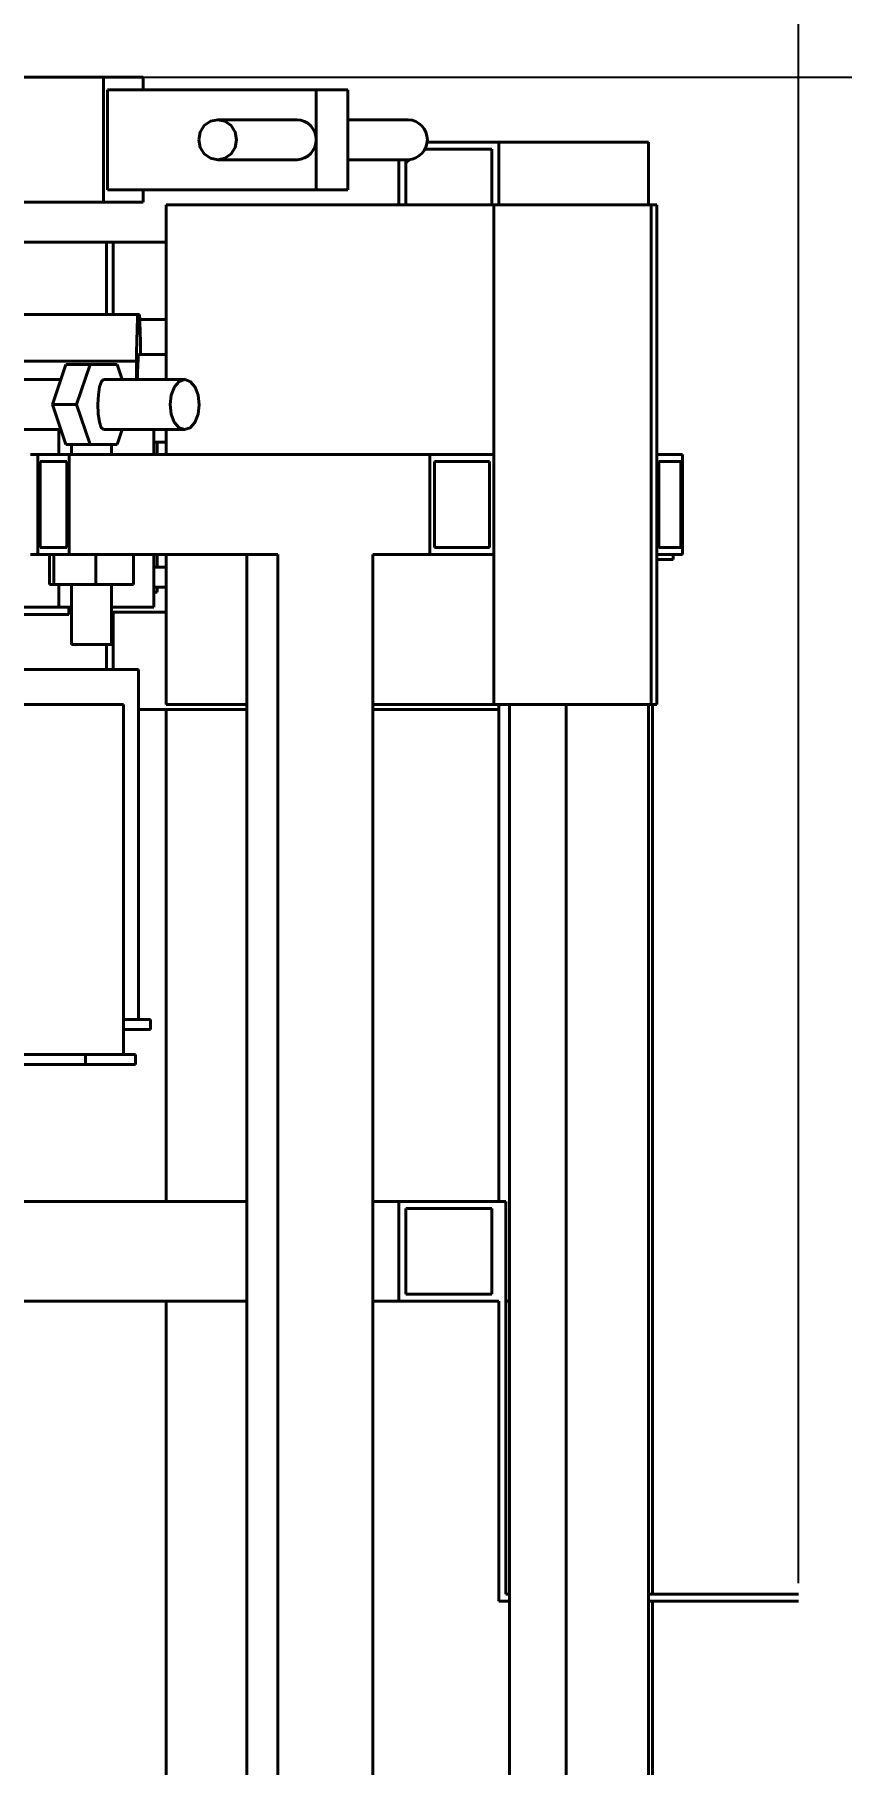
# Model space of a CAD drawing. Header units: millimetres. Extents: x -535 to 3636, y 24 to 870.
# Drawn here: x 398.5 to 471.7, y 557.5 to 714.3 of the extents above; entities that cross this region are included whole.
import ezdxf

# ---------------------------------------------------------------- set-up
doc = ezdxf.new("R2010")
doc.units = ezdxf.units.MM
doc.header["$PDMODE"] = 1
doc.header["$PDSIZE"] = -1
doc.styles.get("Standard").update_dxf_attribs({"font": 'times_0.ttf'})
doc.dimstyles.new('ISO-25', dxfattribs={"dimtxt": 2.5, "dimasz": 2.5, "dimexe": 1.25, "dimexo": 0.625, "dimtad": 1, "dimtxsty": 'Standard', "dimcen": 2.5, "dimadec": 0, "dimazin": 0, "dimtfac": 1, "dimtmove": 0, "dimatfit": 3, "dimfxl": 1, "dimarcsym": 0})

# ---------------------------------------------------------------- blocks, each defined once
blk = doc.blocks.new('*D79')
at = {"color": 0, "lineweight": -2}
for p, q in [((353.29, 710.44), (554.37, 710.44)), ((553.37, 707.14), (553.37, 439.32)), ((553.37, 164.91), (553.37, 432.72)), ((332.65, 161.6), (554.37, 161.6))]:
    blk.add_line(p, q, dxfattribs=at)
at = {"color": 0, "lineweight": 15}
for points in [[(552.82, 707.14), (553.92, 707.14), (553.37, 710.44)], [(552.82, 164.91), (553.92, 164.91), (553.37, 161.6)]]:
    blk.add_solid(points, dxfattribs=at)
at = {"layer": 'Defpoints', "color": 0, "lineweight": 15}
for p in [(352.29, 710.44), (331.65, 161.6), (553.37, 161.6)]:
    blk.add_point(p, dxfattribs=at)
at = {"color": 0, "lineweight": 15, "insert": (553.37, 436.02), "char_height": 3.5, "attachment_point": 5}
blk.add_mtext('640', dxfattribs=at)
blk = doc.blocks.new('*D80')
at = {"color": 0, "lineweight": -2}
for p, q in [((228.97, 597.18), (228.97, 751.84)), ((467.78, 573.92), (467.78, 751.84)), ((232.27, 750.84), (464.48, 750.84))]:
    blk.add_line(p, q, dxfattribs=at)
at = {"color": 0, "lineweight": 15}
for points in [[(232.27, 751.39), (232.27, 750.28), (228.97, 750.84)], [(464.48, 751.39), (464.48, 750.28), (467.78, 750.84)]]:
    blk.add_solid(points, dxfattribs=at)
at = {"layer": 'Defpoints', "color": 0, "lineweight": 15}
for p in [(467.78, 750.84), (228.97, 596.18), (467.78, 572.92)]:
    blk.add_point(p, dxfattribs=at)
at = {"color": 0, "lineweight": 15, "insert": (348.37, 754.14), "char_height": 3.5, "attachment_point": 5}
blk.add_mtext('280', dxfattribs=at)

msp = doc.modelspace()

# ---------------------------------------------------------------- linework, layer by layer
at = {"color": 7, "linetype": 'Continuous', "lineweight": 40}
for p, q in [((404.7521, 710.4373), (352.2902, 710.4373)), ((404.7521, 699.1086), (404.7521, 710.4373)), ((404.7521, 710.4373), (408.3517, 710.4373)), ((408.3517, 710.4373), (408.3517, 709.3044)), ((405.112, 700.2414), (405.112, 709.3044)), ((405.112, 709.3044), (424.0173, 709.3044)), ((424.0173, 709.3044), (424.0173, 704.7729)), ((426.8971, 709.3044), (424.0173, 709.3044)), ((426.8971, 704.7729), (426.8971, 709.3044)), ((422.2987, 706.5855), (415.0993, 706.5855)), ((432.3777, 706.5855), (426.8971, 706.5855)), ((424.0173, 704.7729), (424.0173, 700.2414)), ((426.8971, 700.2414), (426.8971, 704.7729)), ((434.0829, 704.5464), (440.5893, 704.5464)), ((440.5893, 704.5464), (440.5893, 698.882)), ((440.5893, 704.5464), (447.3866, 704.5464)), ((447.3866, 704.5464), (454.1838, 704.5464)), ((454.1838, 698.882), (454.1838, 704.5464)), ((415.0993, 702.9603), (422.2987, 702.9603)), ((426.8971, 702.9603), (432.3777, 702.9603)), ((431.5263, 698.882), (431.5263, 702.9603)), ((432.545, 702.969), (432.1607, 702.6788)), ((432.1607, 698.882), (432.1607, 702.9603)), ((433.8901, 703.912), (439.9549, 703.912)), ((439.9549, 703.912), (439.9549, 698.882)), ((405.112, 700.2414), (424.0173, 700.2414)), ((408.3517, 700.2414), (408.3517, 699.1086)), ((424.0173, 700.2414), (426.8971, 700.2414)), ((404.7521, 699.1086), (371.6252, 699.1086)), ((408.3517, 699.1086), (404.7521, 699.1086)), ((410.4309, 698.882), (410.4309, 683.0217)), ((410.4309, 698.882), (440.1491, 698.882)), ((440.1491, 698.882), (440.1491, 653.567)), ((440.1491, 698.882), (454.4192, 698.882)), ((454.4192, 698.882), (454.4192, 653.567)), ((454.9413, 698.882), (454.4192, 698.882)), ((454.9413, 698.882), (454.9413, 653.567)), ((410.4309, 695.4834), (375.2248, 695.4834)), ((405.0135, 695.4834), (405.0135, 688.9127)), ((405.6309, 695.4834), (405.6309, 688.9127)), ((407.833, 688.9127), (396.0542, 688.9127)), ((408.0143, 688.9127), (407.833, 688.9127)), ((410.4309, 688.4595), (408.0332, 688.4595)), ((410.4309, 685.2875), (407.9236, 685.2875)), ((407.7364, 684.7065), (395.9576, 684.7065)), ((400.1008, 680.756), (401.3256, 684.3812)), ((401.3256, 684.3812), (403.5303, 684.3812)), ((402.3055, 680.756), (403.5303, 684.3812)), ((403.5303, 684.3812), (405.9799, 684.3812)), ((405.9799, 684.3812), (406.4392, 683.0217)), ((407.7364, 683.0217), (407.7364, 684.7065)), ((400.8663, 683.0217), (386.881, 683.0217)), ((412.1043, 683.0217), (404.7551, 683.0217)), ((401.3256, 677.1308), (400.1008, 680.756)), ((400.1008, 680.756), (402.3055, 680.756)), ((403.5303, 677.1308), (402.3055, 680.756)), ((386.881, 678.4902), (400.8663, 678.4902)), ((400.6901, 678.4902), (400.6901, 676.2245)), ((404.7551, 678.4902), (412.1043, 678.4902)), ((406.4392, 678.4902), (405.9799, 677.1308)), ((409.3047, 678.4902), (409.3047, 676.2245)), ((410.4309, 678.4902), (410.4309, 676.2245)), ((398.1297, 676.2245), (398.7992, 676.2245)), ((398.7992, 676.2245), (398.7992, 667.1615)), ((401.6147, 676.2245), (398.7992, 676.2245)), ((401.3256, 677.1308), (403.5303, 677.1308)), ((401.6147, 667.1615), (401.6147, 676.2245)), ((434.35, 676.2245), (401.6147, 676.2245)), ((401.8402, 677.1308), (401.8402, 676.2245)), ((404.0535, 677.1308), (403.5303, 677.1308)), ((405.4654, 677.1308), (404.0535, 677.1308)), ((405.4654, 676.2245), (405.4654, 677.1308)), ((405.9799, 677.1308), (405.4654, 677.1308)), ((410.4309, 677.3574), (409.3047, 677.3574)), ((409.6126, 677.3574), (409.6126, 676.2245)), ((434.35, 667.1615), (434.35, 676.2245)), ((440.1491, 676.2245), (434.35, 676.2245)), ((440.1491, 676.2245), (440.1491, 667.1615)), ((454.9413, 676.2245), (454.9413, 667.1615)), ((454.9413, 676.2245), (457.2514, 676.2245)), ((457.2514, 667.1615), (457.2514, 676.2245)), ((401.4176, 675.5901), (398.9963, 675.5901)), ((398.9963, 675.5901), (398.9963, 667.7959)), ((401.4176, 667.7959), (401.4176, 675.5901)), ((439.7432, 675.5901), (434.756, 675.5901)), ((434.756, 675.5901), (434.756, 667.7959)), ((439.7432, 667.7959), (439.7432, 675.5901)), ((455.103, 675.5901), (457.0897, 675.5901)), ((455.103, 667.7959), (455.103, 675.5901)), ((457.0897, 675.5901), (457.0897, 667.7959)), ((398.1297, 667.1615), (398.7992, 667.1615)), ((398.7992, 667.1615), (400.08, 667.1615)), ((398.9963, 667.7959), (401.4176, 667.7959)), ((399.8517, 664.4426), (399.8517, 667.1615)), ((400.2336, 667.1615), (400.08, 667.1615)), ((400.2336, 664.4426), (400.2336, 667.1615)), ((400.6982, 667.1615), (400.2336, 667.1615)), ((400.6982, 667.1615), (401.6147, 667.1615)), ((420.5667, 667.1615), (401.6147, 667.1615)), ((404.0346, 664.4426), (404.0346, 667.1615)), ((407.4538, 664.4426), (407.4538, 667.1615)), ((409.3047, 662.4034), (409.3047, 667.1615)), ((409.6025, 666.7083), (409.6025, 666.0286)), ((409.6025, 666.7083), (409.6126, 666.7083)), ((409.6126, 667.1615), (409.6126, 666.0286)), ((410.4309, 667.1615), (410.4309, 653.567)), ((417.7512, 540.2795), (417.7512, 667.1615)), ((420.5667, 540.2795), (420.5667, 667.1615)), ((434.35, 667.1615), (429.1813, 667.1615)), ((429.1813, 540.2795), (429.1813, 667.1615)), ((440.1491, 667.1615), (434.35, 667.1615)), ((434.756, 667.7959), (439.7432, 667.7959)), ((454.9413, 667.1615), (457.2514, 667.1615)), ((456.416, 666.7083), (454.9413, 666.7083)), ((457.0897, 667.7959), (455.103, 667.7959)), ((456.416, 666.7083), (456.416, 667.1615)), ((409.3047, 666.0286), (410.4309, 666.0286)), ((400.2336, 664.4426), (399.8517, 664.4426)), ((404.0346, 664.4426), (400.2336, 664.4426)), ((400.6901, 662.4034), (400.6901, 664.4426)), ((401.8402, 664.4426), (401.8402, 659.0048)), ((407.4538, 664.4426), (404.0346, 664.4426)), ((405.4654, 659.0048), (405.4654, 664.4426)), ((410.4309, 664.216), (409.3047, 664.216)), ((409.6025, 663.7629), (409.3047, 663.7629)), ((409.6025, 664.216), (409.6025, 663.7629)), ((389.383, 662.4034), (400.6901, 662.4034)), ((396.8067, 661.7237), (401.5838, 661.7237)), ((400.6901, 662.4034), (401.8402, 662.4034)), ((401.5838, 661.7237), (401.5838, 662.4034)), ((401.5838, 661.9503), (401.8402, 661.9503)), ((405.4654, 662.4034), (409.3047, 662.4034)), ((405.4654, 661.9503), (410.4309, 661.9503)), ((405.6309, 661.9503), (405.6309, 656.7391)), ((402.592, 659.0048), (401.8402, 659.0048)), ((405.4654, 659.0048), (402.592, 659.0048)), ((405.0135, 659.0048), (405.0135, 656.7391)), ((407.9051, 656.7391), (364.8014, 656.7391)), ((407.9051, 625.0185), (407.9051, 656.7391)), ((406.5456, 653.567), (363.442, 653.567)), ((406.5456, 621.8465), (406.5456, 653.567)), ((407.9051, 653.1138), (417.7512, 653.1138)), ((410.4309, 653.567), (417.7512, 653.567)), ((410.4376, 653.1138), (410.4376, 608.5384)), ((429.1813, 653.567), (440.1491, 653.567)), ((429.1813, 653.1138), (440.5893, 653.1138)), ((440.1491, 653.567), (454.4192, 653.567)), ((440.5893, 653.567), (440.5893, 608.5384)), ((441.5552, 653.567), (441.5552, 553.874)), ((446.7037, 653.567), (446.7037, 553.874)), ((454.1623, 653.567), (454.1623, 553.874)), ((454.1838, 599.4754), (454.1838, 653.567)), ((454.9413, 653.567), (454.4192, 653.567)), ((454.5477, 572.9208), (454.5477, 653.567)), ((407.9051, 625.0185), (406.5456, 625.0185)), ((409.0107, 624.1123), (406.5456, 624.1123)), ((407.9051, 625.0185), (409.0107, 625.0185)), ((409.0107, 625.0185), (409.0107, 624.1123)), ((356.8985, 621.8465), (403.1198, 621.8465)), ((403.1198, 620.9402), (356.8985, 620.9402)), ((403.1198, 620.9402), (403.1198, 621.8465)), ((403.1198, 621.8465), (407.6513, 621.8465)), ((407.6513, 620.9402), (403.1198, 620.9402)), ((407.6513, 621.8465), (407.6513, 620.9402)), ((417.7512, 608.5384), (391.3321, 608.5384)), ((431.5263, 608.5384), (429.1813, 608.5384)), ((431.5263, 599.4754), (431.5263, 608.5384)), ((431.5263, 608.5384), (441.2237, 608.5384)), ((441.2237, 572.9208), (441.2237, 608.5384)), ((432.1607, 607.904), (439.9549, 607.904)), ((432.1607, 600.1098), (432.1607, 607.904)), ((439.9549, 607.904), (439.9549, 600.1098)), ((417.7512, 599.4754), (367.7741, 599.4754)), ((410.4376, 599.4754), (410.4376, 553.874)), ((431.5263, 599.4754), (429.1813, 599.4754)), ((440.5893, 599.4754), (431.5263, 599.4754)), ((439.9549, 600.1098), (432.1607, 600.1098)), ((440.5893, 599.4754), (440.5893, 572.2864)), ((441.2237, 599.4754), (441.5552, 599.4754)), ((454.1623, 599.4754), (454.1838, 599.4754)), ((441.5552, 572.9208), (441.2237, 572.9208)), ((467.7783, 572.9208), (454.1623, 572.9208)), ((440.5893, 572.2864), (441.5552, 572.2864)), ((454.1623, 572.2864), (467.7783, 572.2864)), ((454.5477, 553.874), (454.5477, 572.2864))]:
    msp.add_line(p, q, dxfattribs=at)
at = {"color": 7, "linetype": 'Continuous', "lineweight": 40, "flags": 128}
for points in [[(413.3807, 704.7729), (413.5115, 705.4666), (413.8841, 706.0547), (414.4417, 706.4476), (415.0993, 706.5855), (415.7571, 706.4476), (416.3146, 706.0547), (416.6872, 705.4666), (416.818, 704.7729), (416.6872, 704.0793), (416.3146, 703.4912), (415.7571, 703.0983), (415.0993, 702.9603), (414.4417, 703.0983), (413.8841, 703.4912), (413.5115, 704.0793), (413.3807, 704.7729)], [(404.7551, 683.0217), (404.5584, 682.8627), (404.3905, 682.383), (404.2768, 681.6556), (404.2347, 680.7913)], [(412.6154, 682.8466), (412.1083, 683.0217), (411.6006, 682.8519), (411.1696, 682.363), (410.8809, 681.6295), (410.7784, 680.7629), (410.8778, 679.8953), (411.1639, 679.1588), (411.5931, 678.6654), (412.1002, 678.4903), (412.6079, 678.6601), (413.039, 679.149), (413.3277, 679.8825), (413.4302, 680.7491), (413.3308, 681.6167), (413.0447, 682.3532), (412.6154, 682.8466)], [(404.2347, 680.7913), (404.2707, 679.9217), (404.3792, 679.1791), (404.5438, 678.6767), (404.7551, 678.4902)]]:
    msp.add_lwpolyline(points, dxfattribs=at)
at = {"color": 7, "linetype": 'Continuous', "lineweight": 40}
for centre, radius, start, end in [((422.2504, 704.8187), 1.7675, 358.516804, 88.435502), ((432.3, 704.7729), 1.8143, 272.453066, 87.546934), ((422.2504, 704.7272), 1.7675, 271.564058, 1.48321), ((539.7255, 683.7815), 131.9923, 177.772081, 179.598498), ((284.1299, 684.042), 123.9801, 0.575612, 2.251517), ((427.5493, 683.3726), 19.7188, 174.42719, 181.019468)]:
    msp.add_arc(centre, radius, start, end, dxfattribs=at)

# ---------------------------------------------------------------- dimensions: what is measured, and where the dimension line sits
at = {"color": 1, "lineweight": 15}
dim = msp.add_linear_dim(base=(467.7783, 750.835), p1=(228.9683, 596.1816), p2=(467.7783, 572.9208), text='280', dimstyle='ISO-25', override={"dimtxt": 3.5, "dimasz": 3.302, "dimexe": 1, "dimexo": 1, "dimgap": 1.524, "dimtih": 1, "dimtoh": 1, "dimlfac": 5, "dimzin": 0, "dimadec": 2, "dimtzin": 0}, dxfattribs=at)
dim.commit()
dim.dimension.update_dxf_attribs({"geometry": '*D80', "text_midpoint": (348.3733, 754.1393)})
dim = msp.add_linear_dim(base=(553.366, 161.6031), p1=(352.2902, 710.4373), p2=(331.6506, 161.6031), angle=90, text='640', dimstyle='ISO-25', override={"dimtxt": 3.5, "dimasz": 3.302, "dimexe": 1, "dimexo": 1, "dimgap": 1.524, "dimtih": 1, "dimtoh": 1, "dimlfac": 5, "dimzin": 0, "dimadec": 2, "dimtzin": 0}, dxfattribs=at)
dim.commit()
dim.dimension.update_dxf_attribs({"geometry": '*D79', "text_midpoint": (553.366, 436.0202), "dimtype": 160})

doc.saveas('drawing.dxf')
